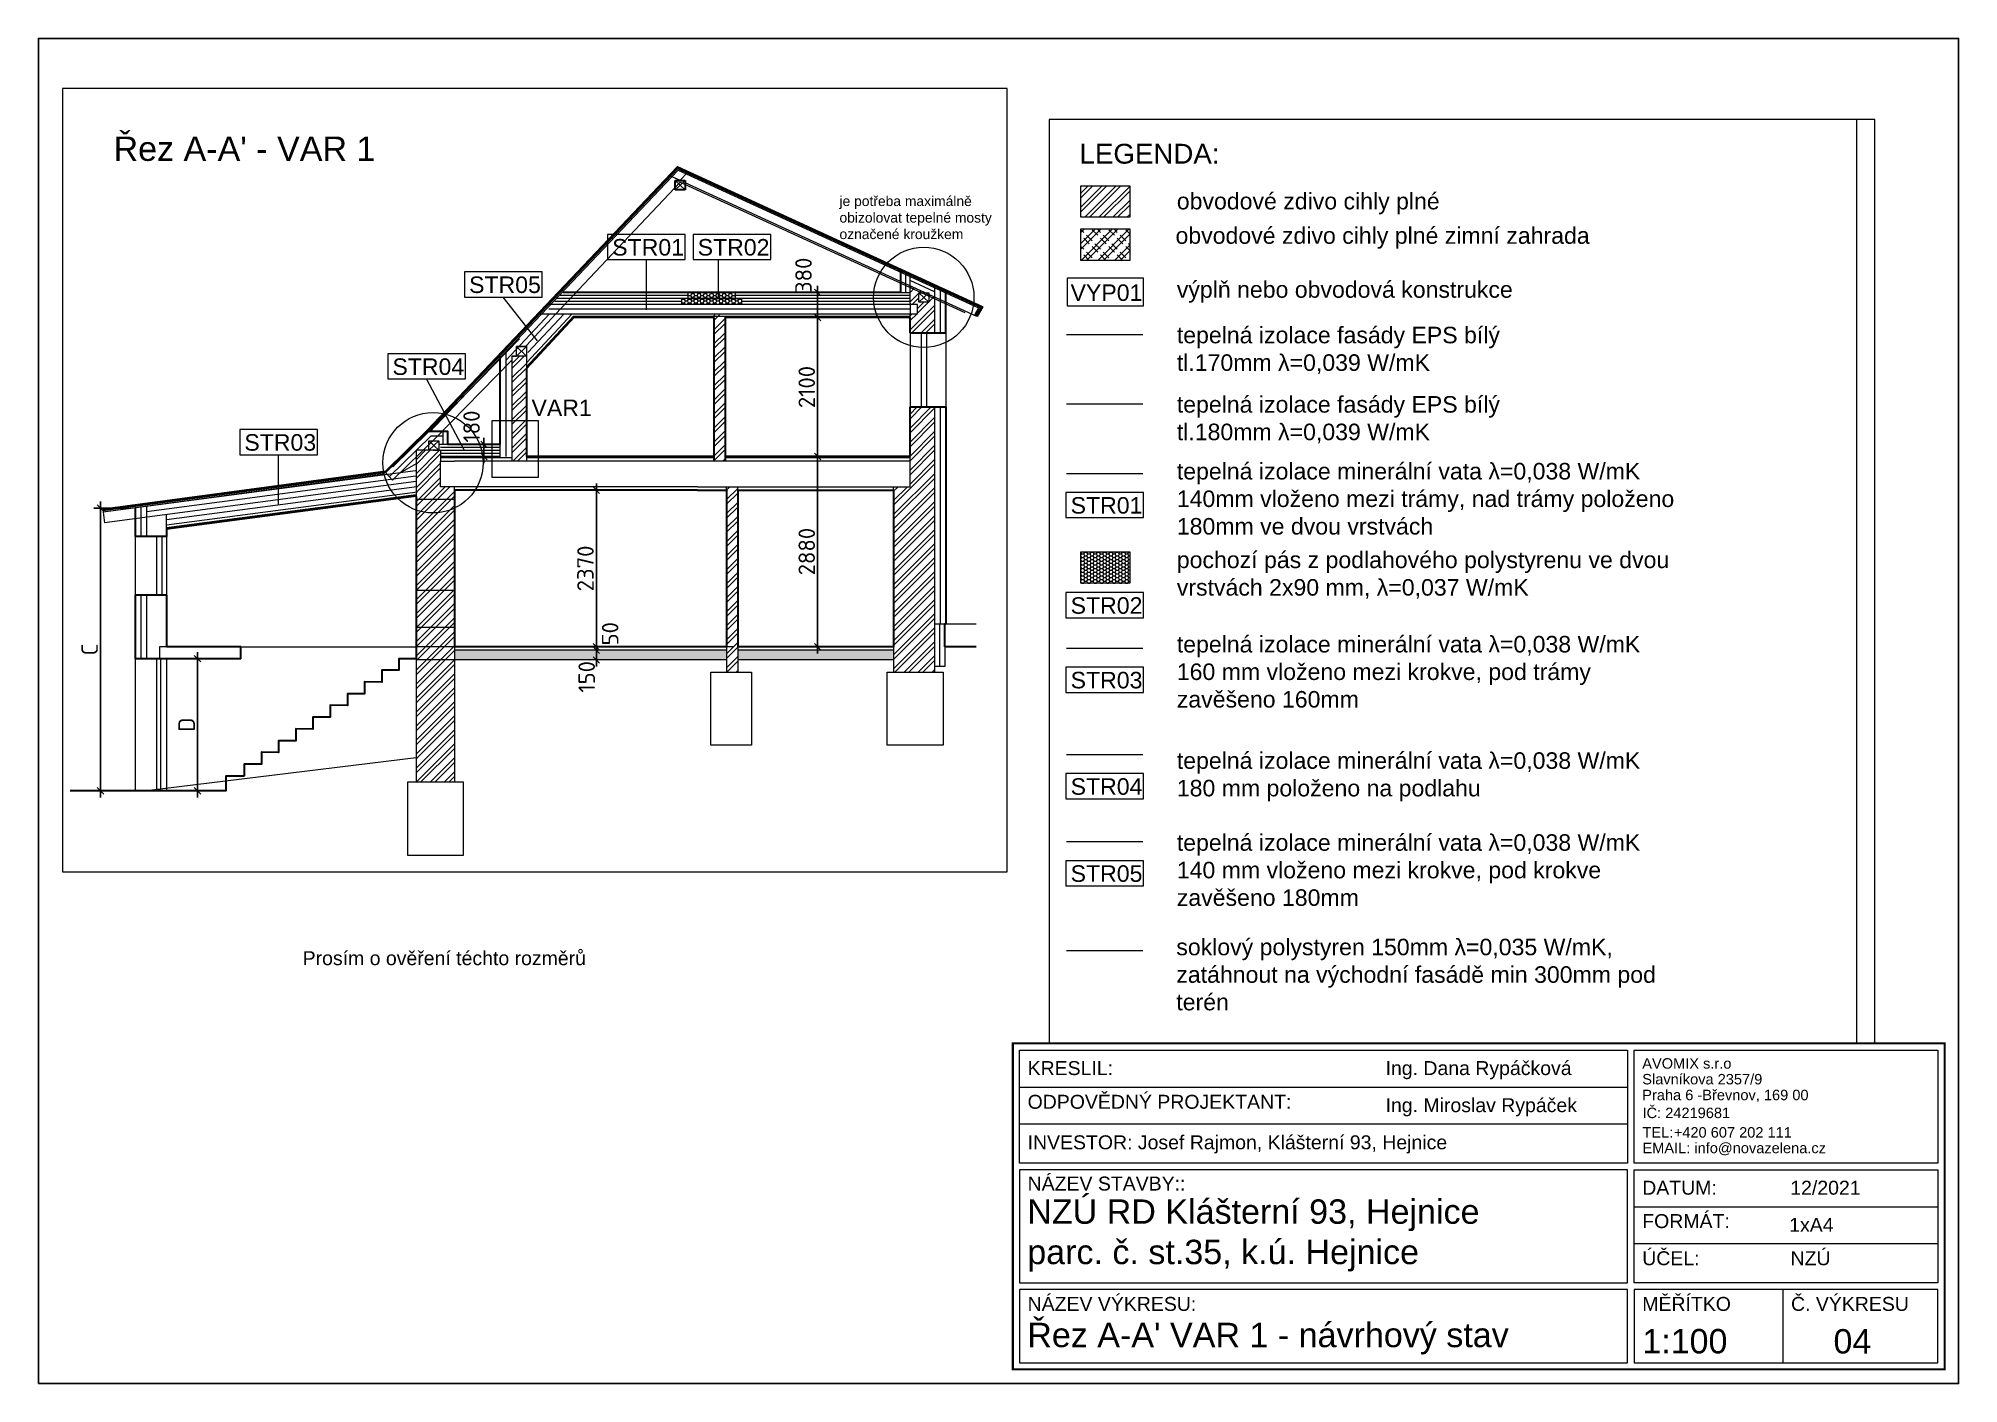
# Paper-space layout 'řezn 1' of a CAD drawing. Header units: millimetres. Extents: x 0 to 291, y 0 to 204.
# The model-space entities are those that its viewports show. They can reach past a viewport. Long polylines and large blocks are cut down to what shows.
import ezdxf

# ---------------------------------------------------------------- set-up
doc = ezdxf.new("R2010")
doc.units = ezdxf.units.MM
doc.linetypes.add('Čárkovaná', pattern=[282.222223, 141.111112, -141.111112])
doc.layers.add('konstrukce dotovane', color=7, linetype='Continuous', lineweight=15, true_color=0xf4270b)
doc.layers.add('srafy', color=7, linetype='Continuous', lineweight=9, true_color=0x8c8c8c)
for name, color, linetype, lineweight in [('koty', 3, 'Continuous', 9), ('popisy', 2, 'Continuous', 15), ('tenka', 6, 'Continuous', 15), ('tlusta', 1, 'Continuous', 30)]:
    doc.layers.add(name, color=color, linetype=linetype, lineweight=lineweight)
doc.layers.add('netisknout', color=200, linetype='Continuous', lineweight=9, plot=False)
doc.styles.add('ISOCPEUR', font='isocpeur.ttf')
doc.styles.get("Standard").update_dxf_attribs({"font": 'arial.ttf'})
doc.linetypes.add('BATTING', pattern='A,0.00254,-2.54,[134,ltypeshp.shx,S=2.54,R=0,X=-2.54,Y=0],-5.08,[134,ltypeshp.shx,S=2.54,R=180,X=2.54,Y=0],-2.54', length=10.16254)
doc.dimstyles.new('Mirek 100', dxfattribs={"dimtxt": 250, "dimasz": 100, "dimexe": 100, "dimexo": 100, "dimgap": 40, "dimtad": 1, "dimdec": 0, "dimdsep": 32, "dimtxsty": 'ISOCPEUR', "dimblk": 'OBLIQUE', "dimcen": 100, "dimdle": 100, "dimadec": 0, "dimazin": 0, "dimtfac": 1, "dimtdec": 0, "dimtmove": 2, "dimatfit": 3, "dimldrblk": 'OBLIQUE', "dimfxl": 1, "dimarcsym": 0})
pattern_1 = [(45, (0, 0), (-106.06602, 106.06602), []), (45, (70.71, 0), (-106.06602, 106.06602), [])]

# ---------------------------------------------------------------- blocks, each defined once
blk = doc.blocks.new('_Oblique')
at = {"color": 0, "linetype": 'ByBlock', "lineweight": -2}
blk.add_line((-0.5, -0.5), (0.5, 0.5), dxfattribs=at)
blk = doc.blocks.new('*D461')
at = {"layer": 'Defpoints', "color": 0, "transparency": 16777216}
for p in [(75255, -24833), (75089, -27203), (75255, -27203)]:
    blk.add_point(p, dxfattribs=at)
at = {"layer": 'koty', "color": 0, "lineweight": -2, "transparency": 16777216}
for p, q in [((75155, -24833), (74989, -24833)), ((75089, -24733), (75089, -27303)), ((75155, -27203), (74989, -27203))]:
    blk.add_line(p, q, dxfattribs=at)
at = {"layer": 'koty', "color": 0, "lineweight": -2, "transparency": 16777216, "xscale": 100, "yscale": 100, "zscale": 100}
for p, rotation in [((75089, -24833), 90), ((75089, -27203), 270)]:
    blk.add_blockref('_Oblique', p, dxfattribs=dict(at, rotation=rotation))
at = {"layer": 'koty', "color": 0, "transparency": 16777216, "insert": (74924, -26018), "char_height": 250, "attachment_point": 5, "rotation": 90, "style": 'ISOCPEUR'}
blk.add_mtext('2370', dxfattribs=at)
blk = doc.blocks.new('*D462')
at = {"layer": 'Defpoints', "color": 0, "transparency": 16777216}
for p in [(78439, -24323), (78439, -24323), (77666, -27203)]:
    blk.add_point(p, dxfattribs=at)
at = {"layer": 'koty', "color": 0, "lineweight": -2, "transparency": 16777216}
for p, q in [((78439, -27303), (78439, -24223)), ((77766, -27203), (78539, -27203))]:
    blk.add_line(p, q, dxfattribs=at)
at = {"layer": 'koty', "color": 0, "lineweight": -2, "transparency": 16777216, "xscale": 100, "yscale": 100, "zscale": 100}
for p, rotation in [((78439, -24323), 90), ((78439, -27203), 270)]:
    blk.add_blockref('_Oblique', p, dxfattribs=dict(at, rotation=rotation))
at = {"layer": 'koty', "color": 0, "transparency": 16777216, "insert": (78274, -25763), "char_height": 250, "attachment_point": 5, "rotation": 90, "style": 'ISOCPEUR'}
blk.add_mtext('2880', dxfattribs=at)
blk = doc.blocks.new('*D463')
at = {"layer": 'Defpoints', "color": 0, "transparency": 16777216}
for p in [(78439, -22223), (78511, -22223), (78439, -24323)]:
    blk.add_point(p, dxfattribs=at)
at = {"layer": 'koty', "color": 0, "lineweight": -2, "transparency": 16777216}
for p, q in [((78411, -22223), (78339, -22223)), ((78439, -24423), (78439, -22123))]:
    blk.add_line(p, q, dxfattribs=at)
at = {"layer": 'koty', "color": 0, "lineweight": -2, "transparency": 16777216, "xscale": 100, "yscale": 100, "zscale": 100}
for p, rotation in [((78439, -22223), 90), ((78439, -24323), 270)]:
    blk.add_blockref('_Oblique', p, dxfattribs=dict(at, rotation=rotation))
at = {"layer": 'koty', "color": 0, "transparency": 16777216, "insert": (78274, -23273), "char_height": 250, "attachment_point": 5, "rotation": 90, "style": 'ISOCPEUR'}
blk.add_mtext('2100', dxfattribs=at)
blk = doc.blocks.new('*D464')
at = {"layer": 'Defpoints', "color": 0, "transparency": 16777216}
for p in [(78439, -21843), (78450, -21843), (78439, -22223)]:
    blk.add_point(p, dxfattribs=at)
at = {"layer": 'koty', "color": 0, "lineweight": -2, "transparency": 16777216}
for p, q in [((78439, -22323), (78439, -21743)), ((78350, -21843), (78339, -21843))]:
    blk.add_line(p, q, dxfattribs=at)
at = {"layer": 'koty', "color": 0, "lineweight": -2, "transparency": 16777216, "xscale": 100, "yscale": 100, "zscale": 100}
for p, rotation in [((78439, -21843), 90), ((78439, -22223), 270)]:
    blk.add_blockref('_Oblique', p, dxfattribs=dict(at, rotation=rotation))
at = {"layer": 'koty', "color": 0, "transparency": 16777216, "insert": (78225, -21583), "char_height": 250, "attachment_point": 5, "rotation": 90, "style": 'ISOCPEUR'}
blk.add_mtext('380', dxfattribs=at)
blk = doc.blocks.new('*D544')
at = {"layer": 'Defpoints', "color": 0, "transparency": 16777216}
for p in [(68109, -25104), (67582, -29383), (68039, -29383)]:
    blk.add_point(p, dxfattribs=at)
at = {"layer": 'koty', "color": 0, "lineweight": -2, "transparency": 16777216}
for p, q in [((68009, -25104), (67482, -25104)), ((67582, -25004), (67582, -29483)), ((67939, -29383), (67482, -29383))]:
    blk.add_line(p, q, dxfattribs=at)
at = {"layer": 'koty', "color": 0, "lineweight": -2, "transparency": 16777216, "xscale": 100, "yscale": 100, "zscale": 100}
for p, rotation in [((67582, -25104), 90), ((67582, -29383), 270)]:
    blk.add_blockref('_Oblique', p, dxfattribs=dict(at, rotation=rotation))
at = {"layer": 'koty', "color": 0, "transparency": 16777216, "insert": (67417, -27243), "char_height": 250, "attachment_point": 5, "rotation": 90, "style": 'ISOCPEUR'}
blk.add_mtext('C', dxfattribs=at)
blk = doc.blocks.new('*D578')
at = {"layer": 'Defpoints', "color": 0, "transparency": 16777216}
for p in [(73388, -24143), (73388, -24323), (73388, -24323)]:
    blk.add_point(p, dxfattribs=at)
at = {"layer": 'koty', "color": 0, "lineweight": -2, "transparency": 16777216}
blk.add_line((73388, -24043), (73388, -24423), dxfattribs=at)
at = {"layer": 'koty', "color": 0, "lineweight": -2, "transparency": 16777216, "xscale": 100, "yscale": 100, "zscale": 100}
for p, rotation in [((73388, -24143), 90), ((73388, -24323), 270)]:
    blk.add_blockref('_Oblique', p, dxfattribs=dict(at, rotation=rotation))
at = {"layer": 'koty', "color": 0, "transparency": 16777216, "insert": (73200, -23871), "char_height": 250, "attachment_point": 5, "rotation": 90, "style": 'ISOCPEUR'}
blk.add_mtext('180', dxfattribs=at)
blk = doc.blocks.new('*D579')
at = {"layer": 'Defpoints', "color": 0, "transparency": 16777216}
for p in [(75089, -27203), (75089, -27253), (75089, -27253)]:
    blk.add_point(p, dxfattribs=at)
at = {"layer": 'koty', "color": 0, "lineweight": -2, "transparency": 16777216}
for p, q in [((75089, -27203), (75089, -27103)), ((75089, -27203), (75089, -27253)), ((75089, -27253), (75089, -27353))]:
    blk.add_line(p, q, dxfattribs=at)
at = {"layer": 'koty', "color": 0, "lineweight": -2, "transparency": 16777216, "xscale": 100, "yscale": 100, "zscale": 100}
for p, rotation in [((75089, -27203), 270), ((75089, -27253), 90)]:
    blk.add_blockref('_Oblique', p, dxfattribs=dict(at, rotation=rotation))
at = {"layer": 'koty', "color": 0, "transparency": 16777216, "insert": (75298, -27006), "char_height": 250, "attachment_point": 5, "rotation": 90, "style": 'ISOCPEUR'}
blk.add_mtext('50', dxfattribs=at)
blk = doc.blocks.new('*D580')
at = {"layer": 'Defpoints', "color": 0, "transparency": 16777216}
for p in [(75089, -27253), (75089, -27403), (75093, -27403)]:
    blk.add_point(p, dxfattribs=at)
at = {"layer": 'koty', "color": 0, "lineweight": -2, "transparency": 16777216}
for p, q in [((75089, -27153), (75089, -27503)), ((75189, -27253), (75189, -27253)), ((74993, -27403), (74989, -27403))]:
    blk.add_line(p, q, dxfattribs=at)
at = {"layer": 'koty', "color": 0, "lineweight": -2, "transparency": 16777216, "xscale": 100, "yscale": 100, "zscale": 100}
for p, rotation in [((75089, -27253), 90), ((75089, -27403), 270)]:
    blk.add_blockref('_Oblique', p, dxfattribs=dict(at, rotation=rotation))
at = {"layer": 'koty', "color": 0, "transparency": 16777216, "insert": (74943, -27658), "char_height": 250, "attachment_point": 5, "rotation": 90, "style": 'ISOCPEUR'}
blk.add_mtext('150', dxfattribs=at)
blk = doc.blocks.new('*D608')
at = {"layer": 'Defpoints', "color": 0, "transparency": 16777216}
for p in [(68769, -27383), (68769, -29383), (69051, -29383)]:
    blk.add_point(p, dxfattribs=at)
at = {"layer": 'koty', "color": 0, "lineweight": -2, "transparency": 16777216}
for p, q in [((69051, -27283), (69051, -29483)), ((68869, -27383), (69151, -27383)), ((68869, -29383), (69151, -29383))]:
    blk.add_line(p, q, dxfattribs=at)
at = {"layer": 'koty', "color": 0, "lineweight": -2, "transparency": 16777216, "xscale": 100, "yscale": 100, "zscale": 100}
for p, rotation in [((69051, -27383), 90), ((69051, -29383), 270)]:
    blk.add_blockref('_Oblique', p, dxfattribs=dict(at, rotation=rotation))
at = {"layer": 'koty', "color": 0, "transparency": 16777216, "insert": (68886, -28383), "char_height": 250, "attachment_point": 5, "rotation": 90, "style": 'ISOCPEUR'}
blk.add_mtext('D', dxfattribs=at)

msp = doc.modelspace()

# ---------------------------------------------------------------- hatches: boundary and pattern name
at = {"layer": 'srafy', "transparency": 33554687}
h = msp.add_hatch(dxfattribs=at)
h.set_pattern_fill('ZDIVO-OBECNE', color=256, scale=50)
h.set_pattern_definition([(45, (16061.79, -16294.42), (-106.06602, 106.06602), []), (45, (16132.5, -16294.42), (-106.06602, 106.06602), [])])
h.paths.add_polyline_path([(88222.1, -12219.7), (87483.5, -12219.7), (87483.5, -12694.7), (88222.1, -12694.7)])
h = msp.add_hatch(dxfattribs=at)
h.set_pattern_fill('ZDIVO-PLYNOSILIK', color=256, scale=60)
h.set_pattern_definition([(45, (16061.79, -16294.42), (-127.2792, 127.2792), []), (45, (16146.64, -16294.42), (-127.2792, 127.2792), []), (135, (16205.86, -16277.63), (-127.2792, -127.2792), [120, -60]), (135, (16248.28, -16235.2), (-127.2792, -127.2792), [120, -60])])
h.paths.add_polyline_path([(88222.1, -12873), (87483.5, -12873), (87483.5, -13348.1), (88222.1, -13348.1)])
at = {"layer": 'srafy', "true_color": 0x51eb14, "transparency": 33554687}
h = msp.add_hatch(dxfattribs=at)
h.set_pattern_fill('HONEY', color=80, scale=10)
h.set_pattern_definition([(0, (8580.057, 0), (47.625, 27.4963), [31.75, -63.5]), (120, (8580.057, 0), (-47.624994, 27.49631), [31.75, -63.5]), (60, (8580.057, 0), (6e-06, 54.99261), [-63.5, 31.75])])
h.paths.add_polyline_path([(88222.1, -17757.4), (87483.5, -17757.4), (87483.5, -18232.4), (88222.1, -18232.4)])
at = {"layer": 'srafy', "transparency": 33554687}
h = msp.add_hatch(dxfattribs=at)
h.set_pattern_fill('ZDIVO-OBECNE', color=256, scale=50)
h.set_pattern_definition(pattern_1)
h.paths.add_polyline_path([(80209.2, -21912.6), (80120.9, -21872.1), (80120.9, -21986.9), (79970.9, -21986.9), (79970.9, -21846.9), (80065.8, -21846.9), (79839.2, -21743), (79839.2, -22003), (79839.2, -22023), (79951.4, -22023), (79951.4, -22163), (79839.2, -22163), (79839.2, -22223), (79839.2, -22453), (80209.2, -22453)])
at = {"layer": 'srafy', "true_color": 0x51eb14, "transparency": 33554687}
h = msp.add_hatch(dxfattribs=at)
h.set_pattern_fill('HONEY', color=80, scale=10)
h.paths.add_polyline_path([(77284.8, -21933), (76384.8, -21933), (76384.8, -22023), (77284.8, -22023)])
h.paths.add_polyline_path([(77194.8, -21843), (76474.8, -21843), (76474.8, -21933), (77194.8, -21933)])
at = {"layer": 'srafy', "transparency": 33554687}
h = msp.add_hatch(dxfattribs=at)
h.set_pattern_fill('ZDIVO-OBECNE', color=256, scale=50)
h.set_pattern_definition(pattern_1)
h.paths.add_polyline_path([(72939.2, -24973), (72359.2, -24973), (72359.2, -26353), (72939.2, -26353)])
h.paths.add_polyline_path([(72939.2, -24783), (72729.2, -24783), (72729.2, -24393), (72729.2, -24343), (72729.2, -24323), (72729.2, -24228), (72702.3, -24228), (72619.2, -24228), (72552.3, -24228), (72451.5, -24228), (72359.2, -24311), (72359.2, -24973), (72939.2, -24973), (72939.2, -24833)])
h.paths.add_polyline_path([(72939.2, -26353), (72359.2, -26353), (72359.2, -26913), (72939.2, -26913)])
h.paths.add_polyline_path([(72939.2, -26913), (72359.2, -26913), (72359.2, -27403), (72939.2, -27403), (72939.2, -27203)])
h.paths.add_polyline_path([(72939.2, -27403), (72359.2, -27403), (72359.2, -28323), (72359.2, -29252.7), (72939.2, -29252.7)])
h.paths.add_polyline_path([(77229.2, -24833), (77229.2, -24783), (77059.2, -24783), (77059.2, -24833), (77059.2, -27203), (77059.2, -27589.1), (77229.2, -27589.1), (77229.2, -27203)])
h.paths.add_polyline_path([(80209.2, -23573), (79839.2, -23573), (79839.2, -24323), (79839.2, -24783), (79589.2, -24783), (79589.2, -24833), (79589.2, -27203), (79589.2, -27589.1), (79629.2, -27589.1), (80209.2, -27589.1), (80209.2, -27203)])
h.paths.add_polyline_path([(77039.2, -22203), (77039.2, -22183), (76869.2, -22183), (76869.2, -22203), (76869.2, -24393), (77039.2, -24393)])
h.paths.add_polyline_path([(74029.2, -22805.9), (73809.2, -22805.9), (73809.2, -24323), (73809.2, -24393), (74029.2, -24393)])
at = {"layer": 'srafy', "true_color": 0xcc17e8, "transparency": 33554687}
h = msp.add_hatch(dxfattribs=at)
h.set_pattern_fill('HONEY', color=200, scale=10)
h.paths.add_polyline_path([(76284.2, -27253), (72939.2, -27253), (72939.2, -27403), (76284.2, -27403)])
h.paths.add_polyline_path([(77059.2, -27253), (76284.2, -27253), (76284.2, -27403), (77059.2, -27403)])
h.paths.add_polyline_path([(79589.2, -27253), (77229.2, -27253), (77229.2, -27403), (79589.2, -27403)])

# ---------------------------------------------------------------- linework, layer by layer
at = {"layer": 'konstrukce dotovane', "color": 20, "true_color": 0xe83d17, "transparency": 33554687}
msp.add_lwpolyline([(73513, -23779.1), (74208.7, -23779.1), (74208.7, -24640.8), (73513, -24640.8), (73513, -23779.1)], dxfattribs=at)
at = {"layer": 'popisy', "transparency": 33554687}
msp.add_lwpolyline([(30012.2, 28128.4), (99222.3, 28128.4), (99222.3, -49640.6), (30012.2, -49640.6)], close=True, dxfattribs=at)
for points in [[(87256.5, -16859.8), (87256.5, -17240.5), (88432.4, -17240.5), (88432.4, -16859.8), (87256.5, -16859.8)], [(87256.5, -18375.3), (87256.5, -18756.1), (88432.4, -18756.1), (88432.4, -18375.3), (87256.5, -18375.3)], [(87256.5, -19504.2), (87256.5, -19885), (88432.4, -19885), (88432.4, -19504.2), (87256.5, -19504.2)], [(75258.1, -20963.8), (75258.1, -21344.5), (76434, -21344.5), (76434, -20963.8), (75258.1, -20963.8)], [(76552.1, -20963.8), (76552.1, -21344.5), (77728, -21344.5), (77728, -20963.8), (76552.1, -20963.8)], [(87256.5, -21113.8), (87256.5, -21494.6), (88432.4, -21494.6), (88432.4, -21113.8), (87256.5, -21113.8)], [(75846.1, -22104.5), (75846.1, -21344.5)], [(76933.1, -21344.5), (76933.1, -21933)], [(73091.2, -21530.5), (73091.2, -21911.3), (74267.2, -21911.3), (74267.2, -21530.5), (73091.2, -21530.5)], [(74198.4, -22573.2), (73679.2, -21911.3)], [(87256.5, -22430.8), (87256.5, -22811.5), (88432.4, -22811.5), (88432.4, -22430.8), (87256.5, -22430.8)], [(71930.8, -22769.8), (71930.8, -23150.5), (73106.7, -23150.5), (73106.7, -22769.8), (71930.8, -22769.8)], [(73090.6, -24233), (72518.8, -23150.5)], [(69689.4, -23916.4), (69689.4, -24297.2), (70865.3, -24297.2), (70865.3, -23916.4), (69689.4, -23916.4)], [(70277.3, -25057.2), (70277.3, -24297.2)]]:
    msp.add_lwpolyline(points, dxfattribs=at)
at = {"layer": 'srafy', "color": 132, "linetype": 'BATTING', "ltscale": 7, "true_color": 0x21dede, "transparency": 33554687}
msp.add_line((79842.9, -22093), (74367.7, -22093), dxfattribs=at)
at = {"layer": 'srafy', "color": 132, "linetype": 'BATTING', "ltscale": 6.9, "true_color": 0x21dede, "transparency": 33554687}
for p, q in [((72582.3, -24018), (71954.7, -24631.4)), ((72772.3, -24018), (72582.3, -24018)), ((72772.3, -24143), (72772.3, -23948))]:
    msp.add_line(p, q, dxfattribs=at)
at = {"layer": 'srafy', "color": 20, "linetype": 'BATTING', "ltscale": 5.8, "true_color": 0xe74c18, "transparency": 33554687}
msp.add_lwpolyline([(87263.5, -14470.8), (88421.7, -14470.8)], dxfattribs=at)
at = {"layer": 'srafy', "color": 2, "linetype": 'BATTING', "ltscale": 8, "true_color": 0xf5f906, "transparency": 33554687}
for points in [[(87263.5, -15519.9), (88421.7, -15519.9)], [(73719.2, -22759.2), (73719.2, -24323)]]:
    msp.add_lwpolyline(points, dxfattribs=at)
at = {"layer": 'srafy', "color": 132, "linetype": 'BATTING', "ltscale": 7, "true_color": 0x21dede, "transparency": 33554687}
for points in [[(87263.5, -16570.7), (88421.7, -16570.7)], [(87263.5, -19215.1), (88421.7, -19215.1)], [(87263.5, -20824.7), (88421.7, -20824.7)], [(79774.2, -21843), (79774.2, -21548.5)], [(80209.2, -21830.1), (79839.2, -21660.5)], [(87263.5, -22141.7), (88421.7, -22141.7)]]:
    msp.add_lwpolyline(points, dxfattribs=at)
at = {"layer": 'srafy', "color": 20, "linetype": 'BATTING', "ltscale": 8, "true_color": 0xe74c18, "transparency": 33554687}
for points in [[(80294.2, -21756), (80294.2, -22453)], [(80294.2, -23573), (80294.2, -26863)], [(68194.2, -25092.5), (68194.2, -25533.1)], [(68194.2, -26423.1), (68194.2, -27383)]]:
    msp.add_lwpolyline(points, dxfattribs=at)
at = {"layer": 'srafy', "color": 132, "linetype": 'BATTING', "ltscale": 4.4, "true_color": 0x21dede, "transparency": 33554687}
for points in [[(76384.8, -21978), (74458.1, -21978)], [(76474.8, -21888), (74542.1, -21888)], [(79839.2, -21888), (77194.8, -21888)], [(79839.2, -21978), (77284.8, -21978)]]:
    msp.add_lwpolyline(points, dxfattribs=at)
at = {"layer": 'srafy', "color": 132, "linetype": 'BATTING', "ltscale": 6.9, "true_color": 0x21dede, "transparency": 33554687}
for points in [[(73719.2, -22872.6), (74381.2, -22163)], [(72359.2, -24623), (72353.9, -24623), (68279.2, -25162)], [(72359.2, -24433.9), (72113.5, -24574.1)], [(72369.7, -24782.3), (68579.2, -25283.7)]]:
    msp.add_lwpolyline(points, dxfattribs=at)
at = {"layer": 'srafy', "color": 132, "linetype": 'BATTING', "ltscale": 9, "true_color": 0x21dede, "transparency": 33554687}
msp.add_lwpolyline([(74052.7, -22749.7), (74600.1, -22163)], dxfattribs=at)
at = {"layer": 'srafy', "color": 80, "linetype": 'BATTING', "ltscale": 7, "true_color": 0x47ff0a, "transparency": 33554687}
for points in [[(87263.5, -23787.7), (88421.7, -23787.7)], [(80287.6, -27503), (80287.6, -26863)]]:
    msp.add_lwpolyline(points, dxfattribs=at)
at = {"layer": 'srafy', "color": 132, "linetype": 'BATTING', "ltscale": 4.5, "true_color": 0x21dede, "transparency": 33554687}
for points in [[(73629.2, -24188), (72729.2, -24188)], [(73629.2, -24278), (72729.2, -24278)]]:
    msp.add_lwpolyline(points, dxfattribs=at)
at = {"layer": 'tenka', "transparency": 33554687}
for p, q in [((79951.4, -22023), (74367.7, -22023)), ((79951.4, -22163), (79951.4, -22023)), ((79970.9, -21986.9), (79970.9, -21846.9)), ((79970.9, -21846.9), (80120.9, -21846.9)), ((80120.9, -21986.9), (79970.9, -21986.9)), ((80120.9, -21846.9), (80120.9, -21986.9)), ((74234.7, -22163), (79951.4, -22163)), ((73879.2, -22805.9), (73879.2, -22662.1)), ((74029.2, -22662.1), (74029.2, -22805.9)), ((72552.3, -24228), (72552.3, -24088)), ((72552.3, -24088), (72702.3, -24088)), ((72702.3, -24088), (72702.3, -24228)), ((72702.3, -24228), (72552.3, -24228))]:
    msp.add_line(p, q, dxfattribs=at)
for points in [[(87483.5, -12219.7), (88222.1, -12219.7), (88222.1, -12694.7), (87483.5, -12694.7)], [(87483.5, -12873), (88222.1, -12873), (88222.1, -13348.1), (87483.5, -13348.1)], [(87278.9, -13612.4), (88426.6, -13612.4), (88426.6, -14040.5), (87278.9, -14040.5)], [(87278.9, -13612.4), (88426.6, -13612.4), (88426.6, -14040.5), (87278.9, -14040.5)], [(87483.5, -17757.4), (88222.1, -17757.4), (88222.1, -18232.4), (87483.5, -18232.4)]]:
    msp.add_lwpolyline(points, close=True, dxfattribs=at)
for points in [[(72547.1, -23940.4), (76320.7, -19966.1), (80904.6, -22066.5), (80829.5, -22194.7)], [(72561.6, -23954.2), (76325.3, -19990.3), (80876.2, -22075.4), (80812.3, -22184.6)], [(76355.1, -20150), (76478.1, -20018.2)], [(74477, -22163), (76360.3, -20171.3), (80667.6, -22144.9)], [(76362.6, -20150), (76211.8, -20080.9)], [(76284.5, -20150), (76434.5, -20290)], [(76434.5, -20150), (76284.5, -20290)], [(80846.8, -22204.8), (76434.5, -20182.9)], [(79839.2, -22003), (79839.2, -21590.8)], [(80209.2, -21756), (80209.2, -22453)], [(79839.2, -21933), (74500.1, -21933)], [(76384.8, -21843), (77284.8, -21843)], [(76384.8, -22023), (76384.8, -21933)], [(77194.8, -21933), (77284.8, -21933), (76384.8, -21933)], [(76474.8, -21843), (76474.8, -21933), (77194.8, -21933), (77194.8, -21843)], [(77284.8, -21933), (77284.8, -22023)], [(79699.2, -21843), (79839.2, -21843)], [(79839.2, -22003), (79839.2, -22023)], [(79839.2, -22023), (79839.2, -22163)], [(79970.9, -21846.9), (80120.9, -21986.9)], [(80120.9, -21846.9), (79970.9, -21986.9)], [(74029.2, -22642.9), (74477, -22163)], [(74029.2, -22906.8), (74723.2, -22163)], [(74029.2, -22965.4), (74740.5, -22203), (79839.2, -22203)], [(76869.2, -22223), (76869.2, -22203)], [(77039.2, -22223), (77039.2, -22203)], [(79839.2, -22223), (77039.2, -22223)], [(79839.2, -22223), (79839.2, -22163)], [(72551.7, -23950.1), (73928, -22546.2)], [(73809.2, -22805.9), (73879.2, -22805.9), (73879.2, -22662.1), (74029.2, -22662.1), (74029.2, -22642.9)], [(73879.2, -22662.1), (74029.2, -22805.9)], [(74029.2, -22662.1), (73879.2, -22805.9)], [(74029.2, -22662.1), (73879.2, -22662.1)], [(74029.2, -22642.9), (74029.2, -22728.7)], [(79839.2, -22453), (79839.2, -23573)], [(80008.1, -22453), (80008.1, -23573)], [(80088.1, -22453), (80088.1, -23573)], [(80379.2, -22453), (80379.2, -23573)], [(72651.7, -24048.1), (73809.2, -22867.4)], [(73809.2, -22805.9), (73809.2, -22915.7)], [(73809.2, -22805.9), (73809.2, -24323)], [(74029.2, -22805.9), (73809.2, -22805.9)], [(74029.2, -22805.9), (74029.2, -22994.8)], [(80209.2, -23573), (80209.2, -27203)], [(72560.7, -23926.1), (71903.9, -24568.1), (67620.4, -25147.8)], [(72651.7, -24048.1), (72001.5, -24683.5), (71886.8, -24556)], [(72553.8, -23947.9), (72008, -24481.4), (71991, -24462.4)], [(72552.3, -24088), (72702.3, -24228)], [(72702.3, -24088), (72552.3, -24228)], [(72359.2, -24228), (72359.2, -24973)], [(72552.3, -24228), (72359.2, -24228)], [(72619.2, -24228), (72729.2, -24228)], [(72842.3, -24143), (72702.3, -24143)], [(72702.3, -24228), (72729.2, -24228)], [(72729.2, -24228), (72729.2, -24323)], [(73629.2, -24233), (72729.2, -24233)], [(72939.2, -24323), (72729.2, -24323)], [(72729.2, -24323), (72729.2, -24343)], [(73629.2, -24323), (72729.2, -24323)], [(73809.2, -24343), (72729.2, -24343)], [(72729.2, -24343), (72729.2, -24393)], [(72939.2, -24783), (72729.2, -24783), (72729.2, -24393), (72939.2, -24393)], [(79839.2, -24393), (72939.2, -24393)], [(73629.2, -24143), (73629.2, -24343)], [(73809.2, -24323), (73809.2, -24393)], [(74029.2, -24323), (74029.2, -24393)], [(76869.2, -24343), (74029.2, -24343)], [(79839.2, -24343), (77039.2, -24343)], [(79589.2, -24783), (79839.2, -24783), (79839.2, -24403)], [(79839.2, -24783), (79839.2, -24323)], [(71902.1, -24569.1), (67620.6, -25147.2)], [(72359.2, -24543), (72348.6, -24543), (67623.8, -25168)], [(71879.3, -24589.1), (67623.8, -25167.7)], [(72359.2, -24703), (67644.8, -25326.6)], [(71950.7, -24522.3), (71938.9, -24509.2)], [(72380.1, -24861.6), (68579.2, -25364.4)], [(72359.2, -24904.7), (68579.2, -25404.7)], [(72939.2, -24973), (72359.2, -24973)], [(76619.2, -24783), (72939.2, -24783)], [(72939.2, -24833), (72939.2, -24783)], [(76619.2, -24783), (79589.2, -24783)], [(77059.2, -24833), (77059.2, -24783)], [(77229.2, -24833), (77229.2, -24783)], [(79589.2, -24833), (79589.2, -24783)], [(67617.7, -25128), (67623.8, -25167.7)], [(67623.8, -25167.7), (67644.8, -25326.6)], [(68279.2, -25078.6), (68279.2, -25533.1)], [(68579.2, -25424.9), (68579.2, -25203)], [(68109.2, -25533.1), (68109.2, -26423.1)], [(68429.2, -25533.1), (68429.2, -26423.1)], [(68509.2, -25533.1), (68509.2, -26423.1)], [(68579.2, -25533.1), (68579.2, -26423.1)], [(68279.2, -26423.1), (68279.2, -27383)], [(72939.2, -26353), (72359.2, -26353)], [(72939.2, -26913), (72359.2, -26913)], [(68588.7, -27203), (68474.2, -27203), (68474.2, -27383), (68579.2, -27383)], [(69704.9, -27203), (72359.2, -27203)], [(77166, -27203), (72359.2, -27203), (72359.2, -27383)], [(72939.2, -27203), (72939.2, -29252.7)], [(77059.2, -27253), (72939.2, -27253)], [(77059.2, -27203), (77059.2, -27589.1)], [(77229.2, -27203), (77229.2, -27589.1)], [(79589.2, -27253), (77229.2, -27253)], [(79589.2, -27203), (79589.2, -27589.1)], [(80209.2, -27203), (80209.2, -27589.1)], [(80366, -27203), (80366, -27503)], [(68109.2, -27383), (68109.2, -29383)], [(68429.2, -27383), (68429.2, -29383)], [(68493.1, -27383), (68493.1, -29383)], [(68579.2, -27383), (68579.2, -29383)], [(72359.2, -27383), (72359.2, -29252.7)], [(72939.2, -27403), (72359.2, -27403)], [(77059.2, -27403), (72939.2, -27403)], [(77305.1, -27589.1), (77435.5, -27589.1), (77435.5, -28690.9), (76822.3, -28690.9), (76822.3, -27589.1), (76960.6, -27589.1)], [(76960.6, -27589.1), (77305.1, -27589.1)], [(79589.2, -27403), (77229.2, -27403)], [(80209.2, -27589.1), (80339.5, -27589.1), (80339.5, -28690.9), (79490.9, -28690.9), (79490.9, -27589.1), (79629.2, -27589.1)], [(79629.2, -27589.1), (80209.2, -27589.1)], [(80209.2, -27403), (80209.2, -27589.1)], [(80366, -27503), (80209.2, -27503)], [(72359.2, -29252.7), (72228.8, -29252.7), (72228.8, -30354.5), (73077.4, -30354.5), (73077.4, -29252.7), (72939.2, -29252.7)], [(72939.2, -29252.7), (72359.2, -29252.7)], [(68579.2, -29383), (68279.2, -29383)]]:
    msp.add_lwpolyline(points, dxfattribs=at)
at = {"layer": 'tenka', "linetype": 'Čárkovaná', "ltscale": 0.5, "transparency": 33554687}
msp.add_lwpolyline([(80837.6, -26863), (80209.2, -26863)], dxfattribs=at)
at = {"layer": 'tenka', "linetype": 'Čárkovaná', "transparency": 33554687}
msp.add_lwpolyline([(72359.2, -28883), (68279.2, -29383)], dxfattribs=at)
at = {"layer": 'tenka', "transparency": 33554687}
for centre in [(80045.9, -21916.9), (72616.7, -24419.1)]:
    msp.add_circle(centre, 759.2, dxfattribs=at)
at = {"layer": 'tlusta', "transparency": 33554687}
for p, q in [((76284.5, -20290), (76284.5, -20150)), ((76434.5, -20290), (76284.5, -20290)), ((76434.5, -20150), (76434.5, -20290)), ((79699.2, -21843), (74584.1, -21843))]:
    msp.add_line(p, q, dxfattribs=at)
for points in [[(72532.6, -23926.6), (76316, -19942), (80933, -22057.5), (80846.8, -22204.8)], [(80922.9, -22074.8), (76320.6, -19966.3)], [(76284.5, -20150), (76434.5, -20150)], [(79699.2, -21843), (79699.2, -21514.1)], [(79839.2, -22453), (80379.2, -22453), (80379.2, -21833)], [(76869.2, -22223), (74749.2, -22223), (74029.2, -22994.8)], [(76869.2, -22223), (76869.2, -24393)], [(79839.2, -22223), (77039.2, -22223)], [(77039.2, -22223), (77039.2, -24393)], [(79839.2, -22453), (79839.2, -22223)], [(73629.2, -22805.9), (73629.2, -24143)], [(74029.2, -22994.8), (74029.2, -24323)], [(79839.2, -23573), (80379.2, -23573), (80379.2, -26863)], [(79839.2, -24323), (79839.2, -23573)], [(72546.7, -23911.8), (71894.6, -24549.1), (67617.7, -25128)], [(73629.2, -24143), (72842.3, -24143), (72842.3, -23948), (72552.3, -23948)], [(76869.2, -24323), (74029.2, -24323)], [(79839.2, -24323), (77039.2, -24323)], [(72359.2, -24924.9), (68579.2, -25424.9)], [(72359.2, -24924.9), (72359.2, -27383)], [(76619.2, -24833), (72939.2, -24833)], [(72939.2, -24833), (72939.2, -24973)], [(72939.2, -24973), (72939.2, -27203)], [(76619.2, -24833), (77059.2, -24833)], [(77059.2, -24833), (77059.2, -27203)], [(77229.2, -24833), (77229.2, -27203)], [(77229.2, -24833), (79589.2, -24833)], [(79589.2, -24833), (79589.2, -27203)], [(68109.2, -25103.8), (68109.2, -25533.1)], [(68579.2, -25533.1), (68109.2, -25533.1)], [(68579.2, -25533.1), (68279.2, -25533.1)], [(68579.2, -25424.9), (68579.2, -25533.1)], [(68579.2, -26423.1), (68109.2, -26423.1)], [(68109.2, -26423.1), (68109.2, -27383)], [(68579.2, -26423.1), (68579.2, -27203)], [(80379.2, -26863), (80359.2, -26863), (80359.2, -27203)], [(69704.9, -27203), (68579.2, -27203)], [(69704.9, -27383), (69704.9, -27203)], [(72359.2, -27203), (72359.2, -27383), (72099.2, -27385), (72099.2, -27558.2), (71839.2, -27558.2), (71839.2, -27738.2)], [(77059.2, -27203), (72939.2, -27203)], [(79589.2, -27203), (77229.2, -27203)], [(80837.6, -27203), (80359.2, -27203)], [(68579.2, -27383), (68109.2, -27383)], [(68579.2, -27383), (68579.2, -27383)], [(69704.9, -27383), (68579.2, -27383)], [(71839.2, -27558.2), (71839.2, -27738.2), (71579.2, -27733.5), (71579.2, -27913.5), (71319.2, -27913.5), (71319.2, -28093.5)], [(72359.2, -27383), (72099.2, -27383)], [(71319.2, -27913.5), (71319.2, -28093.5), (71059.2, -28088.8), (71059.2, -28268.8), (70799.2, -28268.8), (70799.2, -28448.8)], [(70799.2, -28268.8), (70799.2, -28448.8), (70539.2, -28444), (70539.2, -28624), (70279.2, -28624), (70279.2, -28804)], [(70279.2, -28624), (70279.2, -28804), (70019.2, -28799.3), (70019.2, -28979.3), (69759.2, -28979.3), (69759.2, -29159.3)], [(69759.2, -29159.3), (69480.7, -29159.3), (69480.7, -29383), (68579.2, -29383)], [(68279.2, -29383), (67125.1, -29383)], [(68579.2, -29383), (68279.2, -29383)]]:
    msp.add_lwpolyline(points, dxfattribs=at)
msp.add_lwpolyline([(72359.2, -27203)], close=True, dxfattribs=at)

# ---------------------------------------------------------------- texts
at = {"layer": 'konstrukce dotovane', "color": 20, "true_color": 0xe83d17, "transparency": 33554687}
msp.add_text('VAR1', height=250, dxfattribs=at).set_placement((74107.3, -23712.9))
at = {"layer": 'popisy', "transparency": 33554687}
for s, p in [('STR01', (87327.3, -17179.6)), ('STR02', (87327.3, -18695.1)), ('STR03', (87327.3, -19824)), ('STR01', (75328.9, -21283.6)), ('STR02', (76622.9, -21283.6)), ('STR04', (87327.3, -21433.6)), ('STR05', (73162.1, -21850.3)), ('STR05', (87327.3, -22750.6)), ('STR04', (72001.7, -23089.6)), ('STR03', (69760.2, -24236.2))]:
    msp.add_text(s, height=250, dxfattribs=at).set_placement(p)
at = {"layer": 'tenka', "transparency": 33554687}
for s, height, p in [('LEGENDA:', 300, (87461.6, -11884.2)), ('VYP01', 250, (87326.2, -13961.5))]:
    msp.add_text(s, height=height, dxfattribs=at).set_placement(p)
at = {"layer": 'tenka', "transparency": 33554687, "attachment_point": 7}
for s, insert, char_height, width in [('obvodové zdivo cihly plné', (88934.6, -12651.6), 250, 7852.498), ('obvodové zdivo cihly plné zimní zahrada', (88914.8, -13172.8), 250, 7852.498), ('výplň nebo obvodová konstrukce', (88934.6, -13988.9), 250, 7048.945), ('\\A1;tepelná izolace fasády EPS bílý \\Ptl.170mm λ=0,039 W/mK ', (88934.6, -15065.9), 250, 7857.494), ('\\A1;tepelná izolace fasády EPS bílý \\Ptl.180mm λ=0,039 W/mK ', (88934.6, -16115), 250, 7857.494), ('\\A1;tepelná izolace minerální vata λ=0,038 W/mK 140mm vloženo mezi trámy, nad trámy položeno 180mm ve dvou vrstvách', (88934.6, -17500), 250, 7857.494), ('pochozí pás z podlahového polystyrenu ve dvou vrstvách 2x90 mm, {\\A1;λ=0,037 W/mK }', (88934.6, -18467.1), 250, 7852.498), ('\\A1;tepelná izolace minerální vata λ=0,038 W/mK 160 mm vloženo mezi krokve, pod trámy zavěšeno 160mm ', (88934.6, -20117.5), 250, 7547.139), ('je potřeba maximálně \\Pobizolovat tepelné mosty\\P\\pt1950;označené kroužkem', (78769.7, -21036.9), 150, 7852.498), ('\\A1;tepelná izolace minerální vata λ=0,038 W/mK 180 mm položeno na podlahu', (88934.6, -21533.3), 250, 7509.396), ('\\A1;tepelná izolace minerální vata λ=0,038 W/mK 140 mm vloženo mezi krokve, pod krokve zavěšeno 180mm ', (88934.6, -23118.1), 250, 7547.139), ('\\A1;soklový polystyren 150mm λ=0,035 W/mK, zatáhnout na východní fasádě min 300mm pod terén', (88926.9, -24698.9), 250, 7857.494)]:
    msp.add_mtext(s, dxfattribs=dict(at, insert=insert, char_height=char_height, width=width))

# ---------------------------------------------------------------- dimensions: what is measured, and where the dimension line sits
at = {"layer": 'koty', "transparency": 33554687}
for base, p1, p2, picture, middle in [((78439.2, -21843), (78439.2, -22223), (78450, -21843), '*D464', (78224.7, -21582.9)), ((73387.9, -24323), (73387.9, -24143), (73387.9, -24323), '*D578', (73200.4, -23870.9)), ((75089.5, -27253), (75089.5, -27203), (75089.5, -27253), '*D579', (75298.3, -27005.8)), ((75089.5, -27403), (75089.5, -27253), (75093.1, -27403), '*D580', (74942.6, -27657.7))]:
    dim = msp.add_linear_dim(base=base, p1=p1, p2=p2, angle=90, dimstyle='Mirek 100', dxfattribs=at)
    dim.commit()
    dim.dimension.update_dxf_attribs({"geometry": picture, "text_midpoint": middle, "dimtype": 160})
for base, p1, p2, picture, middle in [((78439.2, -22223), (78439.2, -24323), (78511, -22223), '*D463', (78274.2, -23273)), ((78439.2, -24323), (77666, -27203), (78439.2, -24323), '*D462', (78274.2, -25763)), ((75089.5, -27203), (75254.8, -24833), (75254.8, -27203), '*D461', (74924.5, -26018))]:
    dim = msp.add_linear_dim(base=base, p1=p1, p2=p2, angle=90, dimstyle='Mirek 100', dxfattribs=at)
    dim.commit()
    dim.dimension.update_dxf_attribs({"geometry": picture, "text_midpoint": middle})
at = {"layer": 'koty', "color": 200, "true_color": 0xcc17e8, "transparency": 33554687}
for base, p1, p2, text, picture, middle in [((67581.9, -29383), (68109.2, -25103.8), (68039.1, -29383), 'C', '*D544', (67416.9, -27243.4)), ((69051.3, -29383), (68768.9, -27383), (68768.9, -29383), 'D', '*D608', (68886.3, -28383))]:
    dim = msp.add_linear_dim(base=base, p1=p1, p2=p2, angle=90, text=text, dimstyle='Mirek 100', override={"dimrnd": 10}, dxfattribs=at)
    dim.commit()
    dim.dimension.update_dxf_attribs({"geometry": picture, "text_midpoint": middle})

psp = doc.layouts.new('řezn  1')

# ---------------------------------------------------------------- linework, layer by layer
at = {"transparency": 33554687}
psp.add_lwpolyline([(0.01, 0), (290.7, 0), (290.7, 203.53), (0.01, 203.53)], close=True, dxfattribs=at)
at = {"layer": 'tenka', "transparency": 33554687, "const_width": 0.316, "flags": 128}
psp.add_lwpolyline([(147.52, 51.48), (288.58, 51.48), (288.58, 2.14), (147.52, 2.14), (147.52, 51.48)], dxfattribs=at)
at = {"layer": 'tenka', "transparency": 33554687}
for points in [[(240.57, 50.47), (240.57, 33.37), (148.53, 33.37), (148.53, 50.47), (240.57, 50.47)], [(148.53, 44.85), (240.57, 44.85)], [(240.57, 39.24), (148.53, 39.24)], [(148.53, 32.36), (148.53, 15.26), (240.57, 15.26), (240.57, 32.36), (148.53, 32.36)], [(241.58, 32.36), (287.57, 32.36), (287.57, 15.26), (241.58, 15.26), (241.58, 32.36)], [(241.58, 26.75), (287.57, 26.75)], [(287.57, 21.13), (241.58, 21.13)], [(148.53, 14.25), (148.53, 3.15), (240.57, 3.15), (240.57, 14.25), (148.53, 14.25)], [(241.58, 14.25), (241.58, 3.15), (287.57, 3.15), (287.57, 14.25), (241.58, 14.25)], [(264.1, 14.25), (264.1, 3.15)]]:
    psp.add_lwpolyline(points, dxfattribs=at)
psp.add_lwpolyline([(241.58, 50.47), (287.57, 50.47), (287.57, 33.37), (241.58, 33.37)], close=True, dxfattribs=at)

# ---------------------------------------------------------------- texts
psp.add_text('04', height=3.69, dxfattribs=at).set_placement((271.76, 4.55))
at = {"layer": 'tenka', "transparency": 33554687, "attachment_point": 1}
for s, width, heights, insert, char_height in [("Řez A-A' - VAR 1", 2720, [0], (11.38, 188.69), 3.6903), ('KRESLIL:', 2720, [0], (149.76, 48.79), 2.109), ('Ing. Dana Rypáčková', 2720, [0], (203.95, 48.79), 2.1087), ('AVOMIX s.r.o', 2720, [0], (242.81, 49.23), 1.5815), ('Slavníkova 2357/9', 2720, [0], (242.81, 46.85), 1.5815), ('ODPOVĚDNÝ PROJEKTANT:', 4451.522, [0], (149.76, 43.69), 2.1087), ('Praha 6 -Břevnov, 169 00', 2720, [0], (242.81, 44.46), 1.5815), ('Ing. Miroslav Rypáček', 3113.161, [0], (203.95, 43.18), 2.1087), ('IČ: 24219681', 2720, [0], (242.85, 41.75), 1.5815), ('\\pi-4.74461,l6.32615,t6.32615;TEL:^I+420 607 202 111', 2720, [0], (241.26, 38.8), 1.5815), ('INVESTOR: Josef Rajmon, Klášterní 93, Hejnice', 8635.009, [0], (149.76, 37.56), 2.1087), ('\\pi-4.74461,l6.32615,t6.32615;EMAIL: info@novazelena.cz', 3189.3609, [0], (241.26, 36.44), 1.5815), ('NÁZEV STAVBY::', 2720, [0], (149.76, 31.32), 2.1087), ('DATUM:', 2720, [0], (242.81, 30.69), 2.109), ('12/2021', 2720, [0], (265.22, 30.69), 2.109), ('NZÚ RD Klášterní 93, Hejnice', 8548.4228, [19.76], (149.71, 27.87), 3.6903), ('FORMÁT:', 2720, [0], (242.81, 25.64), 2.109), ('1xA4', 2720, [0], (265.06, 25.07), 2.109), ('parc. č. st.35, k.ú. Hejnice', 8548.4228, [5.84], (149.71, 21.76), 3.6903), ('ÚČEL:', 2720, [0], (242.81, 20.02), 2.109), ('NZÚ', 2720, [0], (265.26, 20.02), 2.109), ('NÁZEV VÝKRESU:', 2720, [0], (149.76, 13.11), 2.1087), ('MĚŘÍTKO', 2720, [0], (242.81, 13.11), 2.109), ('Č. VÝKRESU', 2720, [0], (265.33, 13.11), 2.109), ("Řez A-A' VAR 1 - návrhový stav", 2720, [0], (149.71, 9.2), 3.6903), ('1:100', 2720, [0], (242.81, 8.26), 3.69)]:
    psp.add_mtext_dynamic_manual_height_columns(s, width=width, gutter_width=12.5, heights=heights, dxfattribs=dict(at, insert=insert, char_height=char_height))
at = {"layer": 'tenka', "color": 200, "true_color": 0xcc17e8, "transparency": 33554687, "insert": (40.01, 65.42), "char_height": 2.1087, "attachment_point": 1}
psp.add_mtext_dynamic_manual_height_columns('Prosím o ověření téchto rozměrů', width=4451.522, gutter_width=12.5, heights=[0], dxfattribs=at)

# ---------------------------------------------------------------- viewports
at = {"layer": 'netisknout', "linetype": 'Continuous', "transparency": 33554687, "view_target_point": (51478.3, 11586.85)}
psp.add_viewport(center=(75.18, 136.68), size=(143.01, 118.5006), view_center_point=(22681.36, -36270.21), view_height=11850.055, dxfattribs=at)
psp.add_viewport(center=(215.51, 121.36), size=(125.02, 139.764), view_center_point=(41772.42, -29793.62), view_height=13976.436, status=3, dxfattribs=at)

doc.saveas('drawing.dxf')
